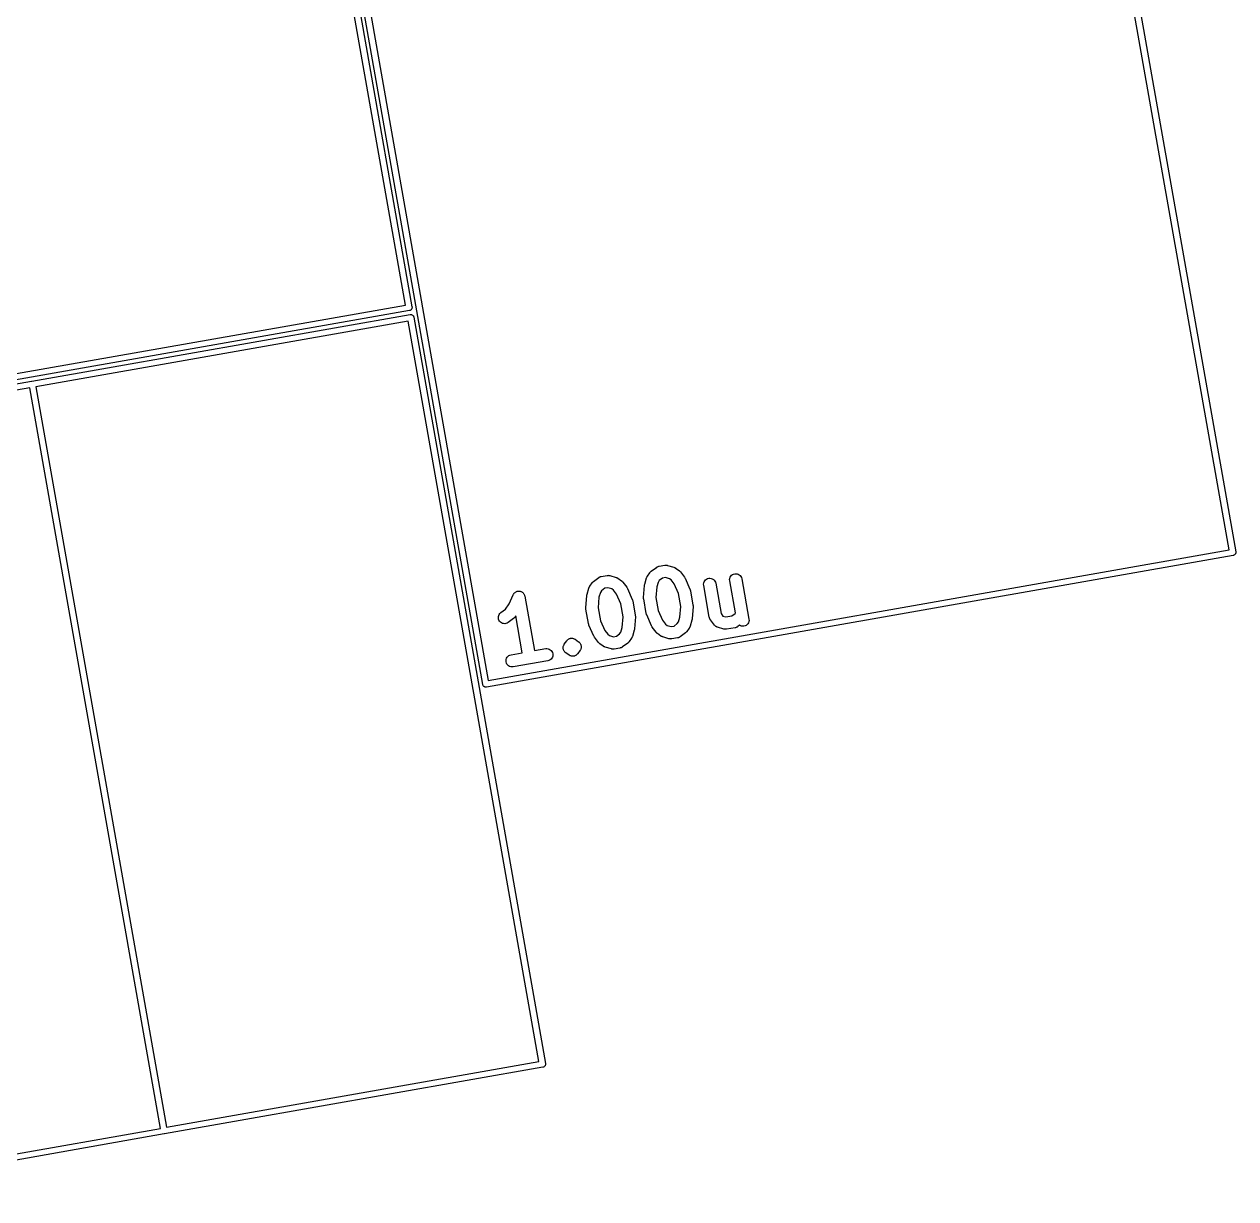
# Model space of a CAD drawing. Extents: x 61 to 358, y -137 to -43.
# Drawn here: x 272.91 to 302.93, y -133.49 to -104.36 of the extents above; entities that cross this region are included whole.
import ezdxf

# ---------------------------------------------------------------- set-up
doc = ezdxf.new("R2010")
doc.units = 0
doc.header["$MEASUREMENT"] = 0
doc.layers.add('BLACK', color=7, linetype='CONTINUOUS')

msp = doc.modelspace()

# ---------------------------------------------------------------- linework, layer by layer
at = {"layer": 'BLACK', "linetype": 'CONTINUOUS'}
for p, q in [((282.355, -111.326), (279.117, -92.9652)), ((279.255, -92.8674), (282.518, -111.37)), ((302.769, -117.398), (299.532, -99.0375)), ((299.67, -98.9397), (302.932, -117.443)), ((284.272, -120.733), (281.009, -102.23)), ((281.172, -102.275), (284.409, -120.635)), ((263.995, -114.563), (282.355, -111.326)), ((282.518, -111.37), (282.519, -111.374)), ((282.52, -111.389), (282.518, -111.404)), ((282.519, -111.374), (282.519, -111.378)), ((282.519, -111.378), (282.519, -111.378)), ((282.519, -111.378), (282.52, -111.389)), ((282.453, -111.463), (263.95, -114.726)), ((273.097, -113.216), (282.47, -111.563)), ((282.456, -111.463), (282.453, -111.463)), ((282.46, -111.462), (282.456, -111.463)), ((282.471, -111.459), (282.46, -111.462)), ((282.46, -111.462), (282.46, -111.462)), ((282.47, -111.563), (282.474, -111.562)), ((282.484, -111.452), (282.471, -111.459)), ((282.474, -111.562), (282.478, -111.562)), ((282.478, -111.562), (282.478, -111.562)), ((282.478, -111.562), (282.481, -111.562)), ((282.481, -111.562), (282.489, -111.561)), ((282.496, -111.443), (282.484, -111.452)), ((282.489, -111.561), (282.504, -111.563)), ((282.506, -111.431), (282.496, -111.443)), ((282.504, -111.563), (282.518, -111.567)), ((282.511, -111.422), (282.506, -111.43)), ((282.506, -111.43), (282.506, -111.431)), ((282.513, -111.418), (282.511, -111.422)), ((282.516, -111.409), (282.513, -111.418)), ((282.518, -111.404), (282.516, -111.409)), ((282.518, -111.567), (282.531, -111.575)), ((282.531, -111.575), (282.543, -111.585)), ((282.543, -111.585), (282.552, -111.596)), ((282.552, -111.596), (282.559, -111.61)), ((282.559, -111.61), (282.562, -111.621)), ((282.562, -111.621), (282.562, -111.621)), ((282.562, -111.621), (282.563, -111.624)), ((282.563, -111.624), (282.563, -111.628)), ((282.563, -111.628), (285.826, -130.131)), ((282.425, -111.726), (273.195, -113.353)), ((285.663, -130.086), (282.425, -111.726)), ((263.967, -114.826), (273.09, -113.217)), ((273.045, -113.38), (264.065, -114.963)), ((276.283, -131.74), (273.045, -113.38)), ((273.09, -113.217), (273.094, -113.216)), ((273.094, -113.216), (273.097, -113.216)), ((273.097, -113.216), (273.097, -113.216)), ((273.195, -113.353), (276.433, -131.714)), ((302.867, -117.535), (284.364, -120.798)), ((284.409, -120.635), (302.769, -117.398)), ((302.871, -117.535), (302.867, -117.535)), ((302.875, -117.534), (302.871, -117.535)), ((302.885, -117.531), (302.875, -117.534)), ((302.875, -117.534), (302.875, -117.534)), ((302.899, -117.524), (302.885, -117.531)), ((302.911, -117.515), (302.899, -117.524)), ((302.92, -117.504), (302.911, -117.515)), ((302.921, -117.503), (302.92, -117.504)), ((302.924, -117.497), (302.921, -117.503)), ((302.928, -117.491), (302.924, -117.497)), ((302.931, -117.481), (302.928, -117.491)), ((302.932, -117.476), (302.931, -117.481)), ((302.932, -117.443), (302.933, -117.446)), ((302.934, -117.461), (302.932, -117.476)), ((302.933, -117.446), (302.933, -117.45)), ((302.933, -117.45), (302.933, -117.45)), ((302.933, -117.45), (302.934, -117.461)), ((288.353, -118.047), (288.412, -117.963)), ((288.412, -117.963), (288.413, -117.961)), ((288.413, -117.961), (288.419, -117.955)), ((288.419, -117.955), (288.424, -117.948)), ((288.424, -117.948), (288.429, -117.944)), ((288.429, -117.944), (288.433, -117.939)), ((288.433, -117.939), (288.44, -117.934)), ((288.44, -117.934), (288.446, -117.928)), ((288.446, -117.928), (288.576, -117.831)), ((288.576, -117.831), (288.578, -117.83)), ((288.578, -117.83), (288.582, -117.828)), ((288.582, -117.828), (288.586, -117.825)), ((288.586, -117.825), (288.595, -117.82)), ((288.595, -117.82), (288.604, -117.815)), ((288.604, -117.815), (288.608, -117.814)), ((288.608, -117.814), (288.612, -117.812)), ((288.612, -117.812), (288.622, -117.809)), ((288.622, -117.809), (288.632, -117.805)), ((288.632, -117.805), (288.636, -117.805)), ((288.636, -117.805), (288.641, -117.804)), ((288.641, -117.804), (288.784, -117.778)), ((288.784, -117.778), (288.786, -117.778)), ((288.786, -117.778), (288.79, -117.778)), ((288.79, -117.778), (288.795, -117.777)), ((288.795, -117.777), (288.805, -117.777)), ((288.805, -117.777), (288.815, -117.776)), ((288.815, -117.776), (288.82, -117.777)), ((288.82, -117.777), (288.824, -117.777)), ((288.824, -117.777), (288.835, -117.779)), ((288.835, -117.779), (288.845, -117.78)), ((288.845, -117.78), (288.849, -117.782)), ((288.849, -117.782), (288.854, -117.782)), ((288.854, -117.782), (289.009, -117.829)), ((289.009, -117.829), (289.011, -117.829)), ((289.011, -117.829), (289.019, -117.833)), ((289.019, -117.833), (289.027, -117.835)), ((289.027, -117.835), (289.033, -117.838)), ((289.033, -117.838), (289.039, -117.841)), ((289.039, -117.841), (289.046, -117.846)), ((289.046, -117.846), (289.053, -117.85)), ((289.053, -117.85), (289.137, -117.909)), ((289.137, -117.909), (289.139, -117.91)), ((289.139, -117.91), (289.145, -117.916)), ((289.145, -117.916), (289.152, -117.921)), ((289.152, -117.921), (289.156, -117.926)), ((289.156, -117.926), (289.161, -117.93)), ((289.161, -117.93), (289.166, -117.937)), ((289.166, -117.937), (289.172, -117.943)), ((289.172, -117.943), (289.269, -118.073)), ((290.461, -118.01), (290.488, -117.997)), ((290.488, -117.997), (290.517, -117.989)), ((290.517, -117.989), (290.546, -117.987)), ((290.546, -117.987), (290.576, -117.99)), ((290.576, -117.99), (290.604, -118)), ((286.924, -118.299), (286.983, -118.215)), ((286.983, -118.215), (286.984, -118.213)), ((286.984, -118.213), (286.99, -118.207)), ((286.99, -118.207), (286.995, -118.2)), ((286.995, -118.2), (286.999, -118.196)), ((286.999, -118.196), (287.004, -118.191)), ((287.004, -118.191), (287.01, -118.186)), ((287.01, -118.186), (287.017, -118.18)), ((287.017, -118.18), (287.147, -118.083)), ((287.147, -118.083), (287.149, -118.082)), ((287.149, -118.082), (287.153, -118.08)), ((287.153, -118.08), (287.156, -118.077)), ((287.156, -118.077), (287.165, -118.072)), ((287.165, -118.072), (287.174, -118.067)), ((287.174, -118.067), (287.179, -118.066)), ((287.179, -118.066), (287.183, -118.064)), ((287.183, -118.064), (287.193, -118.061)), ((287.193, -118.061), (287.203, -118.058)), ((287.203, -118.058), (287.207, -118.057)), ((287.207, -118.057), (287.211, -118.056)), ((287.211, -118.056), (287.354, -118.031)), ((287.354, -118.031), (287.356, -118.03)), ((287.356, -118.03), (287.361, -118.03)), ((287.361, -118.03), (287.365, -118.029)), ((287.365, -118.029), (287.376, -118.029)), ((287.376, -118.029), (287.386, -118.028)), ((287.386, -118.028), (287.391, -118.029)), ((287.391, -118.029), (287.395, -118.029)), ((287.395, -118.029), (287.405, -118.031)), ((287.405, -118.031), (287.416, -118.032)), ((287.416, -118.032), (287.42, -118.034)), ((287.42, -118.034), (287.424, -118.035)), ((287.424, -118.035), (287.58, -118.081)), ((287.58, -118.081), (287.582, -118.081)), ((287.582, -118.081), (287.59, -118.085)), ((287.59, -118.085), (287.598, -118.087)), ((287.598, -118.087), (287.603, -118.091)), ((287.603, -118.091), (287.609, -118.093)), ((287.609, -118.093), (287.616, -118.098)), ((287.616, -118.098), (287.624, -118.102)), ((287.624, -118.102), (287.708, -118.161)), ((287.708, -118.161), (287.71, -118.162)), ((287.71, -118.162), (287.716, -118.168)), ((287.716, -118.168), (287.723, -118.173)), ((287.723, -118.173), (287.727, -118.178)), ((287.727, -118.178), (287.732, -118.182)), ((287.732, -118.182), (287.737, -118.189)), ((287.737, -118.189), (287.743, -118.195)), ((287.743, -118.195), (287.839, -118.325)), ((288.259, -118.578), (288.28, -118.279)), ((288.28, -118.276), (288.283, -118.262)), ((288.28, -118.277), (288.28, -118.276)), ((288.28, -118.276), (288.28, -118.276)), ((288.28, -118.279), (288.28, -118.277)), ((288.283, -118.262), (288.285, -118.248)), ((288.285, -118.248), (288.286, -118.247)), ((288.286, -118.247), (288.332, -118.091)), ((288.286, -118.247), (288.286, -118.247)), ((288.332, -118.091), (288.333, -118.089)), ((288.333, -118.089), (288.336, -118.081)), ((288.336, -118.081), (288.339, -118.073)), ((288.339, -118.073), (288.342, -118.067)), ((288.342, -118.067), (288.344, -118.062)), ((288.344, -118.062), (288.349, -118.055)), ((288.349, -118.055), (288.353, -118.047)), ((288.617, -118.202), (288.583, -118.317)), ((288.648, -118.158), (288.617, -118.202)), ((288.729, -118.098), (288.648, -118.158)), ((288.801, -118.085), (288.729, -118.098)), ((288.899, -118.114), (288.801, -118.085)), ((288.942, -118.144), (288.899, -118.114)), ((289.014, -118.241), (288.942, -118.144)), ((289.122, -118.482), (289.014, -118.241)), ((289.269, -118.073), (289.27, -118.075)), ((289.27, -118.075), (289.27, -118.076)), ((289.27, -118.076), (289.271, -118.076)), ((289.271, -118.076), (289.278, -118.088)), ((289.278, -118.088), (289.285, -118.101)), ((289.285, -118.101), (289.285, -118.101)), ((289.285, -118.101), (289.286, -118.102)), ((289.286, -118.102), (289.408, -118.375)), ((289.747, -118.247), (289.751, -118.218)), ((289.749, -118.277), (289.747, -118.247)), ((289.749, -118.279), (289.749, -118.277)), ((289.887, -119.065), (289.749, -118.279)), ((289.751, -118.218), (289.76, -118.189)), ((289.76, -118.189), (289.775, -118.164)), ((289.775, -118.164), (289.795, -118.141)), ((289.795, -118.141), (289.818, -118.123)), ((289.818, -118.123), (289.845, -118.11)), ((289.845, -118.11), (289.874, -118.102)), ((289.874, -118.102), (289.903, -118.1)), ((289.903, -118.1), (289.933, -118.104)), ((289.933, -118.104), (289.961, -118.113)), ((289.961, -118.113), (289.987, -118.128)), ((289.987, -118.128), (290.009, -118.147)), ((290.009, -118.147), (290.028, -118.171)), ((290.028, -118.171), (290.041, -118.197)), ((290.041, -118.197), (290.049, -118.226)), ((290.049, -118.226), (290.181, -118.977)), ((290.39, -118.134), (290.394, -118.104)), ((290.392, -118.163), (290.39, -118.134)), ((290.392, -118.165), (290.392, -118.163)), ((290.532, -118.961), (290.392, -118.165)), ((290.394, -118.104), (290.403, -118.076)), ((290.403, -118.076), (290.418, -118.05)), ((290.418, -118.05), (290.438, -118.028)), ((290.438, -118.028), (290.461, -118.01)), ((290.604, -118), (290.63, -118.014)), ((290.63, -118.014), (290.653, -118.034)), ((290.653, -118.034), (290.671, -118.057)), ((290.671, -118.057), (290.684, -118.084)), ((290.684, -118.084), (290.692, -118.113)), ((290.692, -118.113), (290.869, -119.113)), ((284.927, -118.736), (285.026, -118.51)), ((285.026, -118.51), (285.026, -118.508)), ((285.026, -118.508), (285.026, -118.508)), ((285.026, -118.508), (285.026, -118.508)), ((285.026, -118.508), (285.027, -118.508)), ((285.027, -118.508), (285.034, -118.495)), ((285.034, -118.495), (285.041, -118.483)), ((285.041, -118.482), (285.051, -118.471)), ((285.041, -118.483), (285.041, -118.482)), ((285.041, -118.482), (285.041, -118.482)), ((285.051, -118.471), (285.061, -118.46)), ((285.061, -118.46), (285.073, -118.451)), ((285.061, -118.46), (285.061, -118.46)), ((285.061, -118.46), (285.061, -118.46)), ((285.073, -118.451), (285.084, -118.442)), ((285.084, -118.442), (285.085, -118.442)), ((285.085, -118.442), (285.098, -118.436)), ((285.085, -118.442), (285.085, -118.442)), ((285.098, -118.436), (285.111, -118.429)), ((285.111, -118.429), (285.125, -118.425)), ((285.111, -118.429), (285.111, -118.429)), ((285.111, -118.429), (285.111, -118.429)), ((285.125, -118.425), (285.14, -118.421)), ((285.14, -118.421), (285.155, -118.42)), ((285.14, -118.421), (285.14, -118.421)), ((285.14, -118.421), (285.14, -118.421)), ((285.155, -118.42), (285.17, -118.419)), ((285.17, -118.419), (285.17, -118.419)), ((285.17, -118.419), (285.184, -118.421)), ((285.17, -118.419), (285.17, -118.419)), ((285.184, -118.421), (285.199, -118.423)), ((285.199, -118.423), (285.199, -118.423)), ((285.199, -118.423), (285.199, -118.423)), ((285.199, -118.423), (285.213, -118.427)), ((285.213, -118.427), (285.227, -118.432)), ((285.227, -118.432), (285.227, -118.432)), ((285.227, -118.432), (285.227, -118.432)), ((285.227, -118.432), (285.24, -118.439)), ((285.24, -118.439), (285.253, -118.447)), ((285.253, -118.447), (285.253, -118.447)), ((285.253, -118.447), (285.253, -118.447)), ((285.253, -118.447), (285.264, -118.456)), ((285.264, -118.456), (285.276, -118.466)), ((285.276, -118.466), (285.276, -118.466)), ((285.276, -118.466), (285.276, -118.466)), ((285.276, -118.466), (285.284, -118.477)), ((285.284, -118.477), (285.294, -118.49)), ((285.294, -118.49), (285.294, -118.49)), ((285.294, -118.49), (285.294, -118.49)), ((285.294, -118.49), (285.3, -118.502)), ((285.3, -118.502), (285.307, -118.516)), ((285.307, -118.516), (285.307, -118.516)), ((285.307, -118.516), (285.307, -118.516)), ((285.307, -118.516), (285.311, -118.53)), ((285.311, -118.53), (285.315, -118.545)), ((285.315, -118.545), (285.554, -119.896)), ((286.829, -118.83), (286.85, -118.531)), ((286.85, -118.531), (286.851, -118.529)), ((286.851, -118.528), (286.853, -118.514)), ((286.851, -118.529), (286.851, -118.528)), ((286.851, -118.529), (286.851, -118.529)), ((286.853, -118.514), (286.856, -118.5)), ((286.856, -118.499), (286.903, -118.343)), ((286.856, -118.5), (286.856, -118.499)), ((286.856, -118.499), (286.856, -118.499)), ((286.903, -118.341), (286.907, -118.333)), ((286.903, -118.343), (286.903, -118.341)), ((286.907, -118.333), (286.909, -118.325)), ((286.909, -118.325), (286.912, -118.32)), ((286.912, -118.32), (286.915, -118.314)), ((286.915, -118.314), (286.92, -118.307)), ((286.92, -118.307), (286.924, -118.299)), ((287.153, -118.569), (287.135, -118.833)), ((287.188, -118.454), (287.153, -118.569)), ((287.218, -118.41), (287.188, -118.454)), ((287.3, -118.35), (287.218, -118.41)), ((287.372, -118.337), (287.3, -118.35)), ((287.469, -118.366), (287.372, -118.337)), ((287.513, -118.396), (287.469, -118.366)), ((287.585, -118.493), (287.513, -118.396)), ((287.692, -118.734), (287.585, -118.493)), ((287.839, -118.325), (287.841, -118.327)), ((287.841, -118.327), (287.841, -118.328)), ((287.841, -118.328), (287.842, -118.328)), ((287.842, -118.328), (287.849, -118.34)), ((287.849, -118.34), (287.856, -118.353)), ((287.856, -118.353), (287.856, -118.353)), ((287.856, -118.353), (287.856, -118.354)), ((287.856, -118.354), (287.978, -118.627)), ((288.258, -118.583), (288.259, -118.58)), ((288.259, -118.595), (288.258, -118.583)), ((288.259, -118.58), (288.259, -118.578)), ((288.259, -118.608), (288.259, -118.595)), ((288.583, -118.317), (288.564, -118.581)), ((288.564, -118.581), (288.621, -118.901)), ((289.178, -118.803), (289.122, -118.482)), ((289.408, -118.375), (289.408, -118.377)), ((289.408, -118.377), (289.409, -118.38)), ((289.409, -118.38), (289.41, -118.382)), ((289.41, -118.382), (289.414, -118.394)), ((289.414, -118.394), (289.417, -118.406)), ((289.417, -118.406), (289.418, -118.408)), ((289.418, -118.408), (289.418, -118.411)), ((289.418, -118.411), (289.481, -118.768)), ((284.721, -118.953), (284.832, -118.871)), ((284.832, -118.871), (284.927, -118.736)), ((286.829, -118.833), (286.829, -118.83)), ((286.829, -118.835), (286.829, -118.833)), ((286.83, -118.847), (286.829, -118.835)), ((286.83, -118.86), (286.83, -118.847)), ((286.831, -118.862), (286.83, -118.86)), ((286.831, -118.865), (286.831, -118.862)), ((286.831, -118.867), (286.831, -118.865)), ((286.894, -119.224), (286.831, -118.867)), ((287.135, -118.833), (287.191, -119.153)), ((287.749, -119.055), (287.692, -118.734)), ((287.978, -118.627), (287.979, -118.629)), ((287.979, -118.629), (287.98, -118.632)), ((287.98, -118.632), (287.981, -118.634)), ((287.981, -118.634), (287.984, -118.646)), ((287.984, -118.646), (287.988, -118.658)), ((287.988, -118.658), (287.988, -118.66)), ((287.988, -118.66), (287.989, -118.663)), ((287.989, -118.663), (288.052, -119.02)), ((288.26, -118.61), (288.259, -118.608)), ((288.26, -118.613), (288.26, -118.61)), ((288.261, -118.615), (288.26, -118.613)), ((288.324, -118.972), (288.261, -118.615)), ((289.159, -119.066), (289.178, -118.803)), ((289.483, -118.805), (289.462, -119.104)), ((289.481, -118.768), (289.482, -118.77)), ((289.482, -118.77), (289.482, -118.773)), ((289.482, -118.773), (289.483, -118.776)), ((289.483, -118.776), (289.483, -118.788)), ((289.483, -118.788), (289.484, -118.8)), ((289.484, -118.8), (289.483, -118.803)), ((289.483, -118.803), (289.483, -118.805)), ((284.66, -119.082), (284.661, -119.053)), ((284.664, -119.112), (284.66, -119.082)), ((284.661, -119.053), (284.669, -119.024)), ((284.674, -119.14), (284.664, -119.112)), ((284.669, -119.024), (284.681, -118.997)), ((284.689, -119.166), (284.674, -119.14)), ((284.681, -118.997), (284.699, -118.973)), ((284.709, -119.188), (284.689, -119.166)), ((284.699, -118.973), (284.721, -118.953)), ((284.733, -119.206), (284.709, -119.188)), ((284.901, -119.199), (284.875, -119.214)), ((284.903, -119.198), (284.901, -119.199)), ((285.033, -119.101), (284.903, -119.198)), ((285.04, -119.096), (285.033, -119.101)), ((285.046, -119.09), (285.04, -119.096)), ((285.051, -119.086), (285.046, -119.09)), ((285.055, -119.081), (285.051, -119.086)), ((285.06, -119.075), (285.055, -119.081)), ((285.066, -119.068), (285.06, -119.075)), ((285.067, -119.066), (285.066, -119.068)), ((285.092, -119.032), (285.067, -119.066)), ((285.253, -119.948), (285.092, -119.032)), ((287.191, -119.153), (287.299, -119.394)), ((287.73, -119.318), (287.749, -119.055)), ((288.054, -119.057), (288.033, -119.356)), ((288.052, -119.02), (288.052, -119.022)), ((288.052, -119.022), (288.053, -119.025)), ((288.053, -119.025), (288.053, -119.028)), ((288.053, -119.028), (288.054, -119.04)), ((288.054, -119.04), (288.054, -119.052)), ((288.054, -119.052), (288.054, -119.055)), ((288.054, -119.055), (288.054, -119.057)), ((288.324, -118.975), (288.324, -118.972)), ((288.325, -118.978), (288.324, -118.975)), ((288.328, -118.989), (288.325, -118.978)), ((288.332, -119.001), (288.328, -118.989)), ((288.333, -119.003), (288.332, -119.001)), ((288.334, -119.006), (288.333, -119.003)), ((288.335, -119.008), (288.334, -119.006)), ((288.456, -119.281), (288.335, -119.008)), ((288.621, -118.901), (288.728, -119.142)), ((288.728, -119.142), (288.8, -119.239)), ((289.094, -119.225), (289.125, -119.181)), ((289.125, -119.181), (289.159, -119.066)), ((289.456, -119.137), (289.41, -119.292)), ((289.457, -119.135), (289.456, -119.136)), ((289.456, -119.136), (289.456, -119.137)), ((289.459, -119.121), (289.457, -119.135)), ((289.462, -119.107), (289.459, -119.121)), ((289.462, -119.104), (289.462, -119.106)), ((289.462, -119.106), (289.462, -119.107)), ((289.462, -119.107), (289.462, -119.107)), ((289.889, -119.069), (289.887, -119.065)), ((289.889, -119.074), (289.889, -119.069)), ((289.893, -119.084), (289.889, -119.074)), ((289.895, -119.094), (289.893, -119.084)), ((289.898, -119.098), (289.895, -119.094)), ((289.899, -119.102), (289.898, -119.098)), ((289.904, -119.111), (289.899, -119.102)), ((289.909, -119.12), (289.904, -119.111)), ((289.912, -119.124), (289.909, -119.12)), ((289.914, -119.128), (289.912, -119.124)), ((289.915, -119.129), (289.914, -119.128)), ((290.012, -119.26), (289.915, -119.129)), ((290.181, -118.977), (290.226, -119.037)), ((290.226, -119.037), (290.299, -119.059)), ((290.299, -119.059), (290.442, -119.034)), ((290.442, -119.034), (290.524, -118.973)), ((290.524, -118.973), (290.532, -118.961)), ((290.867, -119.174), (290.857, -119.203)), ((290.871, -119.145), (290.867, -119.174)), ((290.869, -119.113), (290.869, -119.115)), ((290.869, -119.115), (290.871, -119.145)), ((284.759, -119.219), (284.733, -119.206)), ((284.788, -119.226), (284.759, -119.219)), ((284.818, -119.228), (284.788, -119.226)), ((284.847, -119.224), (284.818, -119.228)), ((284.875, -119.214), (284.847, -119.224)), ((286.895, -119.227), (286.894, -119.224)), ((286.895, -119.23), (286.895, -119.227)), ((286.899, -119.241), (286.895, -119.23)), ((286.902, -119.253), (286.899, -119.241)), ((286.903, -119.255), (286.902, -119.253)), ((286.904, -119.258), (286.903, -119.255)), ((286.905, -119.26), (286.904, -119.258)), ((287.027, -119.533), (286.905, -119.26)), ((287.299, -119.394), (287.371, -119.491)), ((287.371, -119.491), (287.414, -119.521)), ((287.584, -119.538), (287.665, -119.477)), ((287.665, -119.477), (287.696, -119.434)), ((287.696, -119.434), (287.73, -119.318)), ((288.027, -119.389), (287.981, -119.544)), ((288.03, -119.373), (288.027, -119.387)), ((288.027, -119.387), (288.027, -119.388)), ((288.027, -119.388), (288.027, -119.389)), ((288.033, -119.359), (288.03, -119.373)), ((288.033, -119.356), (288.033, -119.358)), ((288.033, -119.358), (288.033, -119.359)), ((288.033, -119.359), (288.033, -119.359)), ((288.457, -119.282), (288.456, -119.281)), ((288.464, -119.295), (288.457, -119.282)), ((288.457, -119.282), (288.457, -119.282)), ((288.471, -119.307), (288.464, -119.295)), ((288.472, -119.308), (288.471, -119.307)), ((288.473, -119.31), (288.472, -119.308)), ((288.472, -119.308), (288.472, -119.308)), ((288.57, -119.44), (288.473, -119.31)), ((288.576, -119.447), (288.57, -119.44)), ((288.581, -119.453), (288.576, -119.447)), ((288.586, -119.458), (288.581, -119.453)), ((288.59, -119.462), (288.586, -119.458)), ((288.597, -119.467), (288.59, -119.462)), ((288.603, -119.473), (288.597, -119.467)), ((288.605, -119.474), (288.603, -119.473)), ((288.689, -119.533), (288.605, -119.474)), ((288.8, -119.239), (288.843, -119.269)), ((288.843, -119.269), (288.941, -119.298)), ((288.941, -119.298), (289.013, -119.286)), ((289.013, -119.286), (289.094, -119.225)), ((289.296, -119.455), (289.166, -119.552)), ((289.302, -119.449), (289.296, -119.455)), ((289.309, -119.444), (289.302, -119.449)), ((289.313, -119.439), (289.309, -119.444)), ((289.318, -119.435), (289.313, -119.439)), ((289.323, -119.428), (289.318, -119.435)), ((289.329, -119.422), (289.323, -119.428)), ((289.33, -119.42), (289.329, -119.422)), ((289.389, -119.336), (289.33, -119.42)), ((289.393, -119.329), (289.389, -119.336)), ((289.398, -119.322), (289.393, -119.329)), ((289.4, -119.316), (289.398, -119.322)), ((289.403, -119.31), (289.4, -119.316)), ((289.406, -119.302), (289.403, -119.31)), ((289.409, -119.294), (289.406, -119.302)), ((289.41, -119.292), (289.409, -119.294)), ((290.014, -119.262), (290.012, -119.26)), ((290.016, -119.265), (290.014, -119.262)), ((290.024, -119.273), (290.016, -119.265)), ((290.032, -119.282), (290.024, -119.273)), ((290.034, -119.284), (290.032, -119.282)), ((290.037, -119.286), (290.034, -119.284)), ((290.046, -119.293), (290.037, -119.286)), ((290.056, -119.299), (290.046, -119.293)), ((290.059, -119.301), (290.056, -119.299)), ((290.061, -119.303), (290.059, -119.301)), ((290.072, -119.307), (290.061, -119.303)), ((290.083, -119.312), (290.072, -119.307)), ((290.086, -119.313), (290.083, -119.312)), ((290.089, -119.314), (290.086, -119.313)), ((290.091, -119.315), (290.089, -119.314)), ((290.246, -119.361), (290.091, -119.315)), ((290.251, -119.362), (290.246, -119.361)), ((290.255, -119.364), (290.251, -119.362)), ((290.265, -119.365), (290.255, -119.364)), ((290.276, -119.367), (290.265, -119.365)), ((290.28, -119.367), (290.276, -119.367)), ((290.284, -119.367), (290.28, -119.367)), ((290.295, -119.367), (290.284, -119.367)), ((290.305, -119.367), (290.295, -119.367)), ((290.31, -119.366), (290.305, -119.367)), ((290.314, -119.366), (290.31, -119.366)), ((290.316, -119.365), (290.314, -119.366)), ((290.531, -119.327), (290.316, -119.365)), ((290.535, -119.326), (290.531, -119.327)), ((290.539, -119.326), (290.535, -119.326)), ((290.549, -119.322), (290.539, -119.326)), ((290.559, -119.319), (290.549, -119.322)), ((290.563, -119.317), (290.559, -119.319)), ((290.568, -119.316), (290.563, -119.317)), ((290.577, -119.311), (290.568, -119.316)), ((290.586, -119.306), (290.577, -119.311)), ((290.589, -119.303), (290.586, -119.306)), ((290.593, -119.301), (290.589, -119.303)), ((290.595, -119.3), (290.593, -119.301)), ((290.638, -119.268), (290.595, -119.3)), ((290.657, -119.279), (290.638, -119.268)), ((290.685, -119.288), (290.657, -119.279)), ((290.714, -119.292), (290.685, -119.288)), ((290.744, -119.29), (290.714, -119.292)), ((290.773, -119.282), (290.744, -119.29)), ((290.799, -119.269), (290.773, -119.282)), ((290.823, -119.251), (290.799, -119.269)), ((290.843, -119.228), (290.823, -119.251)), ((290.857, -119.203), (290.843, -119.228)), ((286.267, -119.805), (286.269, -119.791)), ((286.269, -119.79), (286.274, -119.776)), ((286.269, -119.791), (286.269, -119.79)), ((286.269, -119.79), (286.269, -119.79)), ((286.274, -119.776), (286.278, -119.763)), ((286.278, -119.763), (286.279, -119.762)), ((286.279, -119.762), (286.286, -119.749)), ((286.279, -119.762), (286.279, -119.762)), ((286.286, -119.749), (286.293, -119.737)), ((286.293, -119.737), (286.352, -119.653)), ((286.352, -119.653), (286.352, -119.652)), ((286.352, -119.652), (286.352, -119.652)), ((286.352, -119.652), (286.353, -119.652)), ((286.353, -119.651), (286.363, -119.64)), ((286.353, -119.652), (286.353, -119.651)), ((286.353, -119.651), (286.353, -119.651)), ((286.353, -119.651), (286.353, -119.651)), ((286.353, -119.651), (286.353, -119.651)), ((286.363, -119.64), (286.372, -119.629)), ((286.372, -119.629), (286.372, -119.629)), ((286.372, -119.629), (286.372, -119.629)), ((286.372, -119.629), (286.373, -119.629)), ((286.373, -119.629), (286.384, -119.62)), ((286.373, -119.629), (286.373, -119.629)), ((286.384, -119.62), (286.396, -119.611)), ((286.396, -119.611), (286.409, -119.604)), ((286.396, -119.611), (286.396, -119.611)), ((286.396, -119.611), (286.396, -119.611)), ((286.396, -119.611), (286.396, -119.611)), ((286.396, -119.611), (286.396, -119.611)), ((286.409, -119.604), (286.422, -119.598)), ((286.422, -119.598), (286.422, -119.598)), ((286.422, -119.598), (286.423, -119.598)), ((286.423, -119.597), (286.437, -119.594)), ((286.423, -119.598), (286.423, -119.597)), ((286.423, -119.598), (286.423, -119.598)), ((286.437, -119.594), (286.451, -119.59)), ((286.451, -119.59), (286.451, -119.59)), ((286.451, -119.59), (286.451, -119.59)), ((286.451, -119.59), (286.452, -119.59)), ((286.452, -119.59), (286.466, -119.589)), ((286.452, -119.59), (286.452, -119.59)), ((286.466, -119.589), (286.48, -119.588)), ((286.48, -119.588), (286.481, -119.588)), ((286.481, -119.588), (286.481, -119.588)), ((286.481, -119.588), (286.481, -119.588)), ((286.481, -119.588), (286.482, -119.588)), ((286.482, -119.588), (286.496, -119.59)), ((286.496, -119.59), (286.51, -119.591)), ((286.51, -119.591), (286.51, -119.591)), ((286.51, -119.591), (286.51, -119.592)), ((286.51, -119.592), (286.511, -119.592)), ((286.511, -119.592), (286.511, -119.592)), ((286.511, -119.592), (286.525, -119.596)), ((286.525, -119.596), (286.538, -119.601)), ((286.538, -119.601), (286.538, -119.601)), ((286.538, -119.601), (286.539, -119.601)), ((286.539, -119.601), (286.539, -119.601)), ((286.539, -119.601), (286.539, -119.601)), ((286.539, -119.601), (286.552, -119.608)), ((286.552, -119.608), (286.564, -119.615)), ((286.564, -119.615), (286.648, -119.674)), ((286.648, -119.674), (286.649, -119.675)), ((286.649, -119.675), (286.649, -119.675)), ((286.649, -119.675), (286.649, -119.675)), ((286.649, -119.675), (286.65, -119.675)), ((286.65, -119.675), (286.661, -119.685)), ((286.661, -119.685), (286.672, -119.694)), ((286.672, -119.694), (286.672, -119.695)), ((286.672, -119.695), (286.672, -119.695)), ((286.672, -119.695), (286.681, -119.706)), ((286.681, -119.706), (286.69, -119.718)), ((286.69, -119.718), (286.69, -119.718)), ((286.69, -119.718), (286.69, -119.719)), ((286.69, -119.719), (286.697, -119.732)), ((286.697, -119.732), (286.703, -119.744)), ((286.703, -119.744), (286.703, -119.745)), ((286.703, -119.745), (286.703, -119.745)), ((286.703, -119.745), (286.707, -119.759)), ((286.707, -119.759), (286.711, -119.773)), ((286.711, -119.773), (286.711, -119.774)), ((286.711, -119.774), (286.711, -119.774)), ((286.711, -119.774), (286.712, -119.788)), ((286.712, -119.788), (286.713, -119.803)), ((287.027, -119.534), (287.027, -119.533)), ((287.028, -119.535), (287.027, -119.534)), ((287.035, -119.547), (287.028, -119.535)), ((287.042, -119.559), (287.035, -119.547)), ((287.042, -119.56), (287.042, -119.559)), ((287.043, -119.56), (287.042, -119.56)), ((287.044, -119.562), (287.043, -119.56)), ((287.14, -119.692), (287.044, -119.562)), ((287.146, -119.699), (287.14, -119.692)), ((287.151, -119.705), (287.146, -119.699)), ((287.156, -119.71), (287.151, -119.705)), ((287.16, -119.714), (287.156, -119.71)), ((287.167, -119.719), (287.16, -119.714)), ((287.174, -119.725), (287.167, -119.719)), ((287.175, -119.726), (287.174, -119.725)), ((287.26, -119.785), (287.175, -119.726)), ((287.267, -119.789), (287.26, -119.785)), ((287.274, -119.794), (287.267, -119.789)), ((287.28, -119.797), (287.274, -119.794)), ((287.285, -119.8), (287.28, -119.797)), ((287.414, -119.521), (287.511, -119.55)), ((287.511, -119.55), (287.584, -119.538)), ((287.867, -119.707), (287.736, -119.804)), ((287.873, -119.701), (287.867, -119.707)), ((287.88, -119.696), (287.873, -119.701)), ((287.884, -119.691), (287.88, -119.696)), ((287.889, -119.687), (287.884, -119.691)), ((287.894, -119.68), (287.889, -119.687)), ((287.899, -119.674), (287.894, -119.68)), ((287.901, -119.672), (287.899, -119.674)), ((287.959, -119.588), (287.901, -119.672)), ((287.964, -119.581), (287.959, -119.588)), ((287.968, -119.574), (287.964, -119.581)), ((287.971, -119.568), (287.968, -119.574)), ((287.974, -119.562), (287.971, -119.568)), ((287.977, -119.554), (287.974, -119.562)), ((287.98, -119.546), (287.977, -119.554)), ((287.981, -119.544), (287.98, -119.546)), ((288.696, -119.537), (288.689, -119.533)), ((288.703, -119.542), (288.696, -119.537)), ((288.709, -119.545), (288.703, -119.542)), ((288.715, -119.548), (288.709, -119.545)), ((288.723, -119.55), (288.715, -119.548)), ((288.731, -119.554), (288.723, -119.55)), ((288.733, -119.554), (288.731, -119.554)), ((288.888, -119.601), (288.733, -119.554)), ((288.893, -119.602), (288.888, -119.601)), ((288.897, -119.603), (288.893, -119.602)), ((288.907, -119.604), (288.897, -119.603)), ((288.918, -119.606), (288.907, -119.604)), ((288.922, -119.606), (288.918, -119.606)), ((288.927, -119.607), (288.922, -119.606)), ((288.937, -119.606), (288.927, -119.607)), ((288.947, -119.606), (288.937, -119.606)), ((288.952, -119.605), (288.947, -119.606)), ((288.956, -119.605), (288.952, -119.605)), ((288.958, -119.605), (288.956, -119.605)), ((289.101, -119.579), (288.958, -119.605)), ((289.106, -119.578), (289.101, -119.579)), ((289.11, -119.578), (289.106, -119.578)), ((289.12, -119.574), (289.11, -119.578)), ((289.13, -119.571), (289.12, -119.574)), ((289.134, -119.569), (289.13, -119.571)), ((289.138, -119.568), (289.134, -119.569)), ((289.147, -119.563), (289.138, -119.568)), ((289.156, -119.558), (289.147, -119.563)), ((289.16, -119.555), (289.156, -119.558)), ((289.164, -119.553), (289.16, -119.555)), ((289.166, -119.552), (289.164, -119.553)), ((284.852, -120.114), (284.862, -120.086)), ((284.862, -120.086), (284.877, -120.06)), ((284.877, -120.06), (284.896, -120.037)), ((284.896, -120.037), (284.919, -120.019)), ((284.919, -120.019), (284.946, -120.006)), ((284.946, -120.006), (284.975, -119.998)), ((284.975, -119.998), (285.253, -119.948)), ((285.554, -119.896), (285.832, -119.846)), ((285.832, -119.846), (285.834, -119.846)), ((285.834, -119.846), (285.864, -119.844)), ((285.864, -119.844), (285.894, -119.848)), ((285.894, -119.848), (285.922, -119.858)), ((285.922, -119.858), (285.947, -119.873)), ((285.947, -119.873), (285.97, -119.892)), ((285.983, -120.084), (285.964, -120.107)), ((285.97, -119.892), (285.988, -119.916)), ((285.998, -120.058), (285.983, -120.084)), ((285.988, -119.916), (286.001, -119.942)), ((286.007, -120.03), (285.998, -120.058)), ((286.001, -119.942), (286.009, -119.971)), ((286.011, -120.001), (286.007, -120.03)), ((286.009, -119.971), (286.011, -120.001)), ((286.266, -119.819), (286.267, -119.805)), ((286.266, -119.82), (286.266, -119.819)), ((286.267, -119.835), (286.266, -119.82)), ((286.266, -119.82), (286.266, -119.82)), ((286.268, -119.849), (286.267, -119.835)), ((286.268, -119.85), (286.268, -119.849)), ((286.271, -119.864), (286.268, -119.85)), ((286.268, -119.85), (286.268, -119.85)), ((286.275, -119.878), (286.271, -119.864)), ((286.276, -119.879), (286.275, -119.878)), ((286.275, -119.878), (286.275, -119.878)), ((286.282, -119.892), (286.276, -119.879)), ((286.288, -119.905), (286.282, -119.892)), ((286.289, -119.905), (286.288, -119.905)), ((286.298, -119.917), (286.289, -119.905)), ((286.289, -119.905), (286.289, -119.905)), ((286.306, -119.928), (286.298, -119.917)), ((286.307, -119.928), (286.306, -119.928)), ((286.307, -119.929), (286.307, -119.928)), ((286.318, -119.938), (286.307, -119.929)), ((286.329, -119.948), (286.318, -119.938)), ((286.33, -119.948), (286.329, -119.948)), ((286.33, -119.949), (286.33, -119.948)), ((286.33, -119.948), (286.33, -119.948)), ((286.33, -119.948), (286.33, -119.948)), ((286.415, -120.008), (286.33, -119.949)), ((286.427, -120.015), (286.415, -120.008)), ((286.439, -120.022), (286.427, -120.015)), ((286.44, -120.022), (286.439, -120.022)), ((286.44, -120.023), (286.44, -120.022)), ((286.44, -120.022), (286.44, -120.022)), ((286.44, -120.022), (286.44, -120.022)), ((286.454, -120.027), (286.44, -120.023)), ((286.468, -120.032), (286.454, -120.027)), ((286.469, -120.032), (286.468, -120.032)), ((286.468, -120.032), (286.468, -120.032)), ((286.468, -120.032), (286.468, -120.032)), ((286.468, -120.032), (286.468, -120.032)), ((286.483, -120.034), (286.469, -120.032)), ((286.497, -120.035), (286.483, -120.034)), ((286.498, -120.035), (286.497, -120.035)), ((286.497, -120.035), (286.497, -120.035)), ((286.513, -120.034), (286.498, -120.035)), ((286.498, -120.035), (286.498, -120.035)), ((286.498, -120.035), (286.498, -120.035)), ((286.527, -120.033), (286.513, -120.034)), ((286.528, -120.033), (286.527, -120.033)), ((286.527, -120.033), (286.527, -120.033)), ((286.527, -120.033), (286.527, -120.033)), ((286.542, -120.029), (286.528, -120.033)), ((286.528, -120.033), (286.528, -120.033)), ((286.556, -120.026), (286.542, -120.029)), ((286.557, -120.025), (286.556, -120.025)), ((286.556, -120.025), (286.556, -120.026)), ((286.556, -120.026), (286.556, -120.026)), ((286.556, -120.026), (286.556, -120.026)), ((286.569, -120.019), (286.557, -120.025)), ((286.582, -120.013), (286.569, -120.019)), ((286.583, -120.012), (286.582, -120.012)), ((286.582, -120.012), (286.582, -120.013)), ((286.594, -120.003), (286.583, -120.012)), ((286.583, -120.012), (286.583, -120.012)), ((286.583, -120.012), (286.583, -120.012)), ((286.606, -119.995), (286.594, -120.003)), ((286.607, -119.994), (286.606, -119.994)), ((286.606, -119.994), (286.606, -119.994)), ((286.606, -119.994), (286.606, -119.994)), ((286.606, -119.994), (286.606, -119.995)), ((286.616, -119.983), (286.607, -119.994)), ((286.626, -119.972), (286.616, -119.983)), ((286.627, -119.97), (286.626, -119.971)), ((286.626, -119.971), (286.626, -119.971)), ((286.626, -119.971), (286.626, -119.971)), ((286.626, -119.971), (286.626, -119.972)), ((286.626, -119.972), (286.626, -119.972)), ((286.626, -119.972), (286.626, -119.972)), ((286.626, -119.972), (286.626, -119.972)), ((286.686, -119.886), (286.627, -119.97)), ((286.693, -119.874), (286.686, -119.886)), ((286.7, -119.861), (286.693, -119.874)), ((286.705, -119.847), (286.7, -119.86)), ((286.7, -119.86), (286.7, -119.861)), ((286.7, -119.861), (286.7, -119.861)), ((286.709, -119.833), (286.705, -119.847)), ((286.71, -119.832), (286.709, -119.833)), ((286.709, -119.833), (286.709, -119.833)), ((286.711, -119.818), (286.71, -119.832)), ((286.713, -119.804), (286.711, -119.818)), ((286.713, -119.803), (286.713, -119.803)), ((286.713, -119.803), (286.713, -119.804)), ((287.294, -119.802), (287.285, -119.8)), ((287.301, -119.806), (287.294, -119.802)), ((287.304, -119.806), (287.301, -119.806)), ((287.459, -119.853), (287.304, -119.806)), ((287.463, -119.854), (287.459, -119.853)), ((287.468, -119.855), (287.463, -119.854)), ((287.478, -119.856), (287.468, -119.855)), ((287.488, -119.858), (287.478, -119.856)), ((287.493, -119.858), (287.488, -119.858)), ((287.497, -119.859), (287.493, -119.858)), ((287.508, -119.858), (287.497, -119.859)), ((287.518, -119.858), (287.508, -119.858)), ((287.522, -119.857), (287.518, -119.858)), ((287.527, -119.857), (287.522, -119.857)), ((287.529, -119.857), (287.527, -119.857)), ((287.672, -119.832), (287.529, -119.857)), ((287.676, -119.83), (287.672, -119.832)), ((287.681, -119.83), (287.676, -119.83)), ((287.69, -119.826), (287.681, -119.83)), ((287.701, -119.824), (287.69, -119.826)), ((287.705, -119.822), (287.701, -119.824)), ((287.709, -119.82), (287.705, -119.822)), ((287.718, -119.815), (287.709, -119.82)), ((287.727, -119.81), (287.718, -119.815)), ((287.731, -119.807), (287.727, -119.81)), ((287.735, -119.805), (287.731, -119.807)), ((287.736, -119.804), (287.735, -119.805)), ((284.849, -120.143), (284.852, -120.114)), ((284.851, -120.173), (284.849, -120.143)), ((284.859, -120.202), (284.851, -120.173)), ((284.872, -120.228), (284.859, -120.202)), ((284.89, -120.252), (284.872, -120.228)), ((284.912, -120.272), (284.89, -120.252)), ((284.938, -120.286), (284.912, -120.272)), ((284.966, -120.296), (284.938, -120.286)), ((284.996, -120.3), (284.966, -120.296)), ((285.025, -120.298), (284.996, -120.3)), ((285.028, -120.298), (285.025, -120.298)), ((285.885, -120.147), (285.028, -120.298)), ((285.914, -120.139), (285.885, -120.147)), ((285.94, -120.125), (285.914, -120.139)), ((285.964, -120.107), (285.94, -120.125)), ((284.272, -120.737), (284.272, -120.733)), ((284.273, -120.74), (284.272, -120.737)), ((284.276, -120.751), (284.273, -120.74)), ((284.273, -120.74), (284.273, -120.74)), ((284.283, -120.765), (284.276, -120.751)), ((284.292, -120.777), (284.283, -120.765)), ((284.302, -120.786), (284.292, -120.777)), ((284.303, -120.786), (284.302, -120.786)), ((284.307, -120.788), (284.303, -120.786)), ((284.316, -120.794), (284.307, -120.788)), ((284.32, -120.795), (284.316, -120.794)), ((284.331, -120.798), (284.32, -120.795)), ((284.346, -120.8), (284.331, -120.798)), ((284.357, -120.799), (284.346, -120.8)), ((284.361, -120.799), (284.357, -120.799)), ((284.357, -120.799), (284.357, -120.799)), ((284.364, -120.798), (284.361, -120.799)), ((285.761, -130.224), (276.388, -131.876)), ((276.433, -131.714), (285.663, -130.086)), ((285.764, -130.223), (285.761, -130.224)), ((285.768, -130.222), (285.764, -130.223)), ((285.779, -130.219), (285.768, -130.222)), ((285.768, -130.222), (285.768, -130.222)), ((285.792, -130.213), (285.779, -130.219)), ((285.804, -130.203), (285.792, -130.213)), ((285.814, -130.192), (285.804, -130.203)), ((285.815, -130.189), (285.814, -130.192)), ((285.819, -130.182), (285.815, -130.189)), ((285.821, -130.179), (285.819, -130.182)), ((285.826, -130.165), (285.821, -130.179)), ((285.826, -130.131), (285.827, -130.135)), ((285.828, -130.15), (285.826, -130.165)), ((285.826, -130.165), (285.826, -130.165)), ((285.827, -130.135), (285.827, -130.138)), ((285.827, -130.138), (285.827, -130.138)), ((285.827, -130.138), (285.828, -130.15)), ((267.303, -133.324), (276.283, -131.74)), ((276.38, -131.878), (267.258, -133.486)), ((276.384, -131.877), (276.38, -131.878)), ((276.388, -131.876), (276.384, -131.877)), ((276.388, -131.876), (276.388, -131.876)), ((276.388, -131.876), (276.388, -131.876))]:
    msp.add_line(p, q, dxfattribs=at)

doc.saveas('drawing.dxf')
